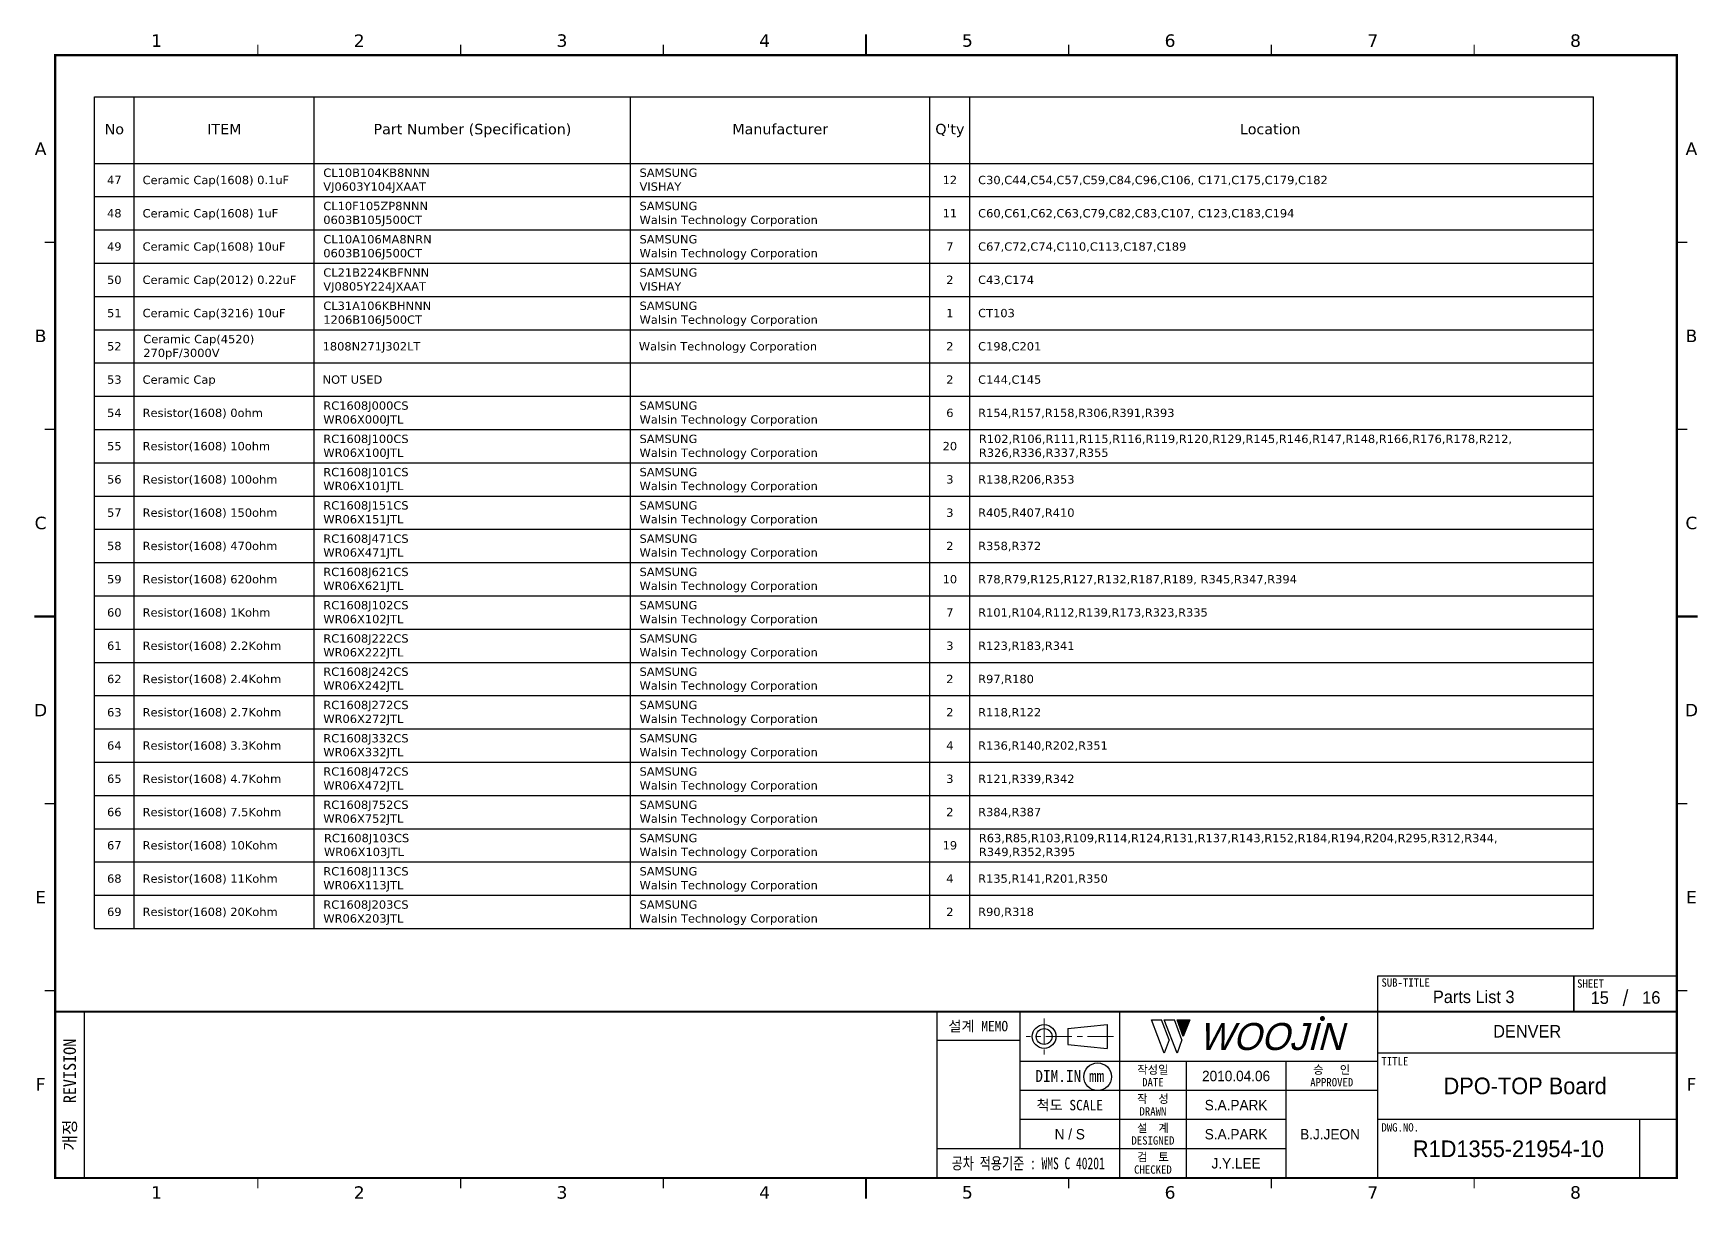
# Model space of a CAD drawing. Extents: x -695 to 953, y -753 to 181.
# Drawn here: x 24.3 to 424.8, y -753.5 to -473 of the extents above; entities that cross this region are included whole.
import ezdxf
from ezdxf.enums import TextEntityAlignment as Align

# ---------------------------------------------------------------- set-up
doc = ezdxf.new("R2010")
doc.units = 0
doc.header["$LTSCALE"] = 5
doc.header["$MEASUREMENT"] = 0
doc.linetypes.add('CENTER', pattern=[2, 1.25, -0.25, 0.25, -0.25])
doc.layers.get('0').update_dxf_attribs({"linetype": 'CONTINUOUS', "lineweight": 25})
doc.layers.add('2', color=2, linetype='CENTER', lineweight=13)
doc.layers.add('4', color=4, linetype='CONTINUOUS', lineweight=18)
for name, color, linetype in [('SHEET', 3, 'CONTINUOUS'), ('문자', 4, 'CONTINUOUS'), ('테두리', 3, 'CONTINUOUS')]:
    doc.layers.add(name, color=color, linetype=linetype)
doc.styles.add('MARK', font='ARLRDBD.TTF')
doc.styles.get("Standard").update_dxf_attribs({"font": 'verdana.ttf'})
doc.styles.add('굴림', font='')
doc.styles.add('굴림체', font='')
doc.styles.get('굴림').set_extended_font_data('Gulim')
doc.styles.get('굴림체').set_extended_font_data('GulimChe')

# ---------------------------------------------------------------- blocks, each defined once
blk = doc.blocks.new('B')
at = {"layer": '문자'}
blk.add_hatch(color=256, dxfattribs=at).paths.add_polyline_path([(13.79, 10), (15.31, 6), (16.84, 10)])
at = {"color": 4, "const_width": 0.6}
blk.add_lwpolyline([(48.46, 10.32, 1), (49.06, 10.32, 1)], format="xyb", close=True, dxfattribs=at)
at = {"layer": '문자'}
for p, q in [((10.73, 2), (7.68, 10)), ((7.68, 10), (10.09, 10)), ((11.94, 5.16), (10.09, 10)), ((10.73, 10), (13.15, 10)), ((13.79, 2), (10.73, 10)), ((14.99, 5.16), (13.15, 10)), ((13.79, 10), (16.84, 10)), ((15.31, 6), (13.79, 10)), ((16.84, 10), (15.31, 6)), ((11.94, 5.16), (10.73, 2)), ((14.99, 5.16), (13.79, 2))]:
    blk.add_line(p, q, dxfattribs=at)
at = {"layer": '문자', "style": 'MARK', "oblique": 15}
blk.add_text('WOOJIN', height=6.5, dxfattribs=at).set_placement((36.4, 6), align=Align.MIDDLE_CENTER)
blk = doc.blocks.new('C')
blk.add_line((15, 285), (15, 285))
at = {"layer": '2'}
for p, q in [((252.83, 53.35), (252.83, 44.65)), ((269.53, 49), (248.48, 49))]:
    blk.add_line(p, q, dxfattribs=at)
at = {"layer": 'SHEET'}
for p, q in [((393.14, 60.3), (392.07, 56.28)), ((22, 55), (22, 15)), ((227, 55), (227, 15)), ((247, 55), (247, 22)), ((271, 55), (271, 15)), ((271, 55), (271, 15)), ((333, 55), (333, 15)), ((247, 48), (227, 48)), ((405, 45), (333, 45)), ((333, 43), (247, 43)), ((287, 43), (287, 15)), ((311, 43), (311, 15)), ((333, 36), (247, 36)), ((311, 29), (247, 29)), ((405, 29), (333, 29)), ((396, 29), (396, 15)), ((311, 22), (227, 22))]:
    blk.add_line(p, q, dxfattribs=at)
at = {"layer": 'SHEET', "color": 4}
for p, q in [((258.53, 50.9), (268.03, 51.85)), ((258.53, 50.9), (258.53, 47.1)), ((268.03, 51.85), (268.03, 46.15)), ((258.53, 47.1), (268.03, 46.15))]:
    blk.add_line(p, q, dxfattribs=at)
at = {"layer": 'SHEET'}
for points in [[(333, 55), (380.19, 55), (380.19, 63.49), (333, 63.49)], [(380.19, 55), (405, 55), (405, 63.49), (380.19, 63.49)]]:
    blk.add_lwpolyline(points, close=True, dxfattribs=at)
at = {"layer": 'SHEET', "color": 4}
for radius in [2.85, 1.9]:
    blk.add_circle((252.83, 49), radius, dxfattribs=at)
at = {"layer": 'SHEET'}
blk.add_circle((265.7, 39.32), 3.32, dxfattribs=at)
at = {"layer": '테두리'}
blk.add_line((405, 285), (405, 15), dxfattribs=at)
for points, const_width in [([(210, 290), (210, 285)], 0.5), ([(15, 285), (15, 15), (405, 15), (405, 285), (15, 285)], 0.5), ([(63.75, 287.5), (63.75, 285)], 0.3), ([(112.5, 287.5), (112.5, 285)], 0.3), ([(161.25, 287.5), (161.25, 285)], 0.3), ([(258.75, 287.5), (258.75, 285)], 0.3), ([(307.5, 287.5), (307.5, 285)], 0.3), ([(356.25, 287.5), (356.25, 285)], 0.3), ([(12.5, 240), (15, 240)], 0.3), ([(407.5, 240), (405, 240)], 0.3), ([(12.5, 195), (15, 195)], 0.3), ([(407.5, 195), (405, 195)], 0.3), ([(10, 150), (15, 150)], 0.5), ([(410, 150), (405, 150)], 0.5), ([(12.5, 105), (15, 105)], 0.3), ([(407.5, 105), (405, 105)], 0.3), ([(12.5, 60), (15, 60)], 0.3), ([(407.5, 60), (405, 60)], 0.3), ([(15, 55), (405, 55)], 0.5), ([(63.75, 12.5), (63.75, 15)], 0.3), ([(112.5, 12.5), (112.5, 15)], 0.3), ([(161.25, 12.5), (161.25, 15)], 0.3), ([(210, 10), (210, 15)], 0.5), ([(258.75, 12.5), (258.75, 15)], 0.3), ([(307.5, 12.5), (307.5, 15)], 0.3), ([(356.25, 12.5), (356.25, 15)], 0.3)]:
    blk.add_lwpolyline(points, dxfattribs=dict(at, const_width=const_width))
blk.add_blockref('B', (271, 43))
at = {"layer": '문자'}
for s, p in [('1', (39.38, 288.5)), ('2', (88.12, 288.5)), ('3', (136.88, 288.5)), ('4', (185.62, 288.5)), ('5', (234.38, 288.5)), ('6', (283.12, 288.5)), ('7', (331.88, 288.5)), ('8', (380.62, 288.5)), ('A', (11.5, 262.5)), ('A', (408.5, 262.5)), ('B', (11.5, 217.5)), ('B', (408.5, 217.5)), ('C', (11.5, 172.5)), ('C', (408.5, 172.5)), ('D', (11.5, 127.5)), ('D', (408.5, 127.5)), ('E', (11.5, 82.5)), ('E', (408.5, 82.5)), ('F', (11.5, 37.5)), ('F', (408.5, 37.5)), ('1', (39.38, 11.5)), ('2', (88.12, 11.5)), ('3', (136.88, 11.5)), ('4', (185.62, 11.5)), ('5', (234.38, 11.5)), ('6', (283.12, 11.5)), ('7', (331.88, 11.5)), ('8', (380.62, 11.5))]:
    blk.add_text(s, height=3, dxfattribs=at).set_placement(p, align=Align.MIDDLE)
at = {"layer": '문자', "style": '굴림체'}
for s, height, p in [('SUB-TITLE', 2, (339.77, 61.98)), ('SHEET', 2, (384.24, 61.74)), ('설계 MEMO', 2.5, (237, 51.5)), ('DIM.IN mm', 2.85, (259, 39.5)), ('작성일', 2, (279, 41)), ('승   인', 2, (322, 41)), ('DATE', 2, (279, 38)), ('APPROVED', 2, (322, 38)), ('척도 SCALE', 2.5, (259, 32.5)), ('작  성', 2, (279, 34)), ('설  계', 2, (279, 27)), ('DRAWN', 2, (279, 31)), ('DESIGNED', 2, (279, 24)), ('검  토', 2, (279, 20)), ('CHECKED', 2, (279, 17))]:
    blk.add_text(s, height=height, dxfattribs=at).set_placement(p, align=Align.MIDDLE_CENTER)
blk.add_text('개정  REVISION', height=3, rotation=90, dxfattribs=at).set_placement((18.5, 35), align=Align.MIDDLE_CENTER)
for s, p in [('TITLE', (333.95, 42.05)), ('DWG.NO.', (333.95, 26.15))]:
    blk.add_text(s, height=2, dxfattribs=at).set_placement(p)
at = {"layer": '문자', "style": '굴림체', "width": 0.75}
blk.add_text('공차 적용기준 : WMS C 40201', height=2.85, dxfattribs=at).set_placement((249, 18.5), align=Align.MIDDLE_CENTER)

msp = doc.modelspace()

# ---------------------------------------------------------------- linework, layer by layer
for p, q in [((39, -488.27), (399.54, -488.27)), ((39, -688.27), (39, -488.27)), ((48.6, -688.27), (48.6, -488.27)), ((91.89, -688.27), (91.89, -488.27)), ((167.94, -688.27), (167.94, -488.27)), ((239.94, -688.27), (239.94, -488.27)), ((249.54, -688.27), (249.54, -488.27)), ((399.54, -688.27), (399.54, -488.27)), ((39, -504.27), (399.54, -504.27)), ((39, -512.27), (399.54, -512.27)), ((39, -520.27), (399.54, -520.27)), ((39, -528.27), (399.54, -528.27)), ((39, -536.27), (399.54, -536.27)), ((39, -544.27), (399.54, -544.27)), ((39, -552.27), (399.54, -552.27)), ((39, -560.27), (399.54, -560.27)), ((39, -568.27), (399.54, -568.27)), ((39, -576.27), (399.54, -576.27)), ((39, -584.27), (399.54, -584.27)), ((39, -592.27), (399.54, -592.27)), ((39, -600.27), (399.54, -600.27)), ((39, -608.27), (399.54, -608.27)), ((39, -616.27), (399.54, -616.27)), ((39, -624.27), (399.54, -624.27)), ((39, -632.27), (399.54, -632.27)), ((39, -640.27), (399.54, -640.27)), ((39, -648.27), (399.54, -648.27)), ((39, -656.27), (399.54, -656.27)), ((39, -664.27), (399.54, -664.27)), ((39, -672.27), (399.54, -672.27)), ((39, -680.27), (399.54, -680.27)), ((39, -688.27), (399.54, -688.27))]:
    msp.add_line(p, q)

# ---------------------------------------------------------------- block references
msp.add_blockref('C', (14.57, -763.25))

# ---------------------------------------------------------------- texts
for s, height, p in [('No', 2.5, (43.8, -497.27)), ('ITEM', 2.5, (70.25, -497.27)), ('Part Number^J(Specification)', 2.5, (129.92, -497.27)), ('Manufacturer', 2.5, (203.94, -497.27)), ("Q'ty", 2.5, (244.74, -497.27)), ('Location', 2.5, (321.75, -497.27)), ('47', 2, (43.8, -509.27)), ('12', 2, (244.74, -509.27)), ('48', 2, (43.8, -517.27)), ('11', 2, (244.74, -517.27)), ('49', 2, (43.8, -525.27)), ('7', 2, (244.74, -525.27)), ('50', 2, (43.8, -533.27)), ('2', 2, (244.74, -533.27)), ('51', 2, (43.8, -541.27)), ('1', 2, (244.74, -541.27)), ('52', 2, (43.8, -549.27)), ('2', 2, (244.74, -549.27)), ('53', 2, (43.8, -557.27)), ('2', 2, (244.74, -557.27)), ('54', 2, (43.8, -565.27)), ('6', 2, (244.74, -565.27)), ('55', 2, (43.8, -573.27)), ('20', 2, (244.74, -573.27)), ('56', 2, (43.8, -581.27)), ('3', 2, (244.74, -581.27)), ('57', 2, (43.8, -589.27)), ('3', 2, (244.74, -589.27)), ('58', 2, (43.8, -597.27)), ('2', 2, (244.74, -597.27)), ('59', 2, (43.8, -605.27)), ('10', 2, (244.74, -605.27)), ('60', 2, (43.8, -613.27)), ('7', 2, (244.74, -613.27)), ('61', 2, (43.8, -621.27)), ('3', 2, (244.74, -621.27)), ('62', 2, (43.8, -629.27)), ('2', 2, (244.74, -629.27)), ('63', 2, (43.8, -637.27)), ('2', 2, (244.74, -637.27)), ('64', 2, (43.8, -645.27)), ('4', 2, (244.74, -645.27)), ('65', 2, (43.8, -653.27)), ('3', 2, (244.74, -653.27)), ('66', 2, (43.8, -661.27)), ('2', 2, (244.74, -661.27)), ('67', 2, (43.8, -669.27)), ('19', 2, (244.74, -669.27)), ('68', 2, (43.8, -677.27)), ('4', 2, (244.74, -677.27)), ('69', 2, (43.8, -685.27)), ('2', 2, (244.74, -685.27))]:
    msp.add_text(s, height=height).set_placement(p, align=Align.CENTER)
for s, p in [('Ceramic Cap(1608)^J0.1uF', (50.6, -509.27)), ('C30,C44,C54,C57,C59,C84,C96,C106,^JC171,C175,C179,C182', (251.54, -509.27)), ('Ceramic Cap(1608)^J1uF', (50.6, -517.27)), ('C60,C61,C62,C63,C79,C82,C83,C107,^JC123,C183,C194', (251.54, -517.27)), ('Ceramic Cap(1608)^J10uF', (50.6, -525.27)), ('C67,C72,C74,C110,C113,C187,C189', (251.54, -525.27)), ('Ceramic Cap(2012)^J0.22uF', (50.6, -533.27)), ('C43,C174', (251.54, -533.27)), ('Ceramic Cap(3216)^J10uF', (50.6, -541.27)), ('CT103', (251.54, -541.27)), ('1808N271J302LT', (93.89, -549.27)), ('Walsin Technology Corporation', (169.94, -549.27)), ('C198,C201', (251.54, -549.27)), ('Ceramic Cap', (50.6, -557.27)), ('NOT USED', (93.89, -557.27)), ('C144,C145', (251.54, -557.27)), ('Resistor(1608)^J0ohm', (50.6, -565.27)), ('R154,R157,R158,R306,R391,R393', (251.54, -565.27)), ('Resistor(1608)^J10ohm', (50.6, -573.27)), ('Resistor(1608)^J100ohm', (50.6, -581.27)), ('R138,R206,R353', (251.54, -581.27)), ('Resistor(1608)^J150ohm', (50.6, -589.27)), ('R405,R407,R410', (251.54, -589.27)), ('Resistor(1608)^J470ohm', (50.6, -597.27)), ('R358,R372', (251.54, -597.27)), ('Resistor(1608)^J620ohm', (50.6, -605.27)), ('R78,R79,R125,R127,R132,R187,R189,^JR345,R347,R394', (251.54, -605.27)), ('Resistor(1608)^J1Kohm', (50.6, -613.27)), ('R101,R104,R112,R139,R173,R323,R335', (251.54, -613.27)), ('Resistor(1608)^J2.2Kohm', (50.6, -621.27)), ('R123,R183,R341', (251.54, -621.27)), ('Resistor(1608)^J2.4Kohm', (50.6, -629.27)), ('R97,R180', (251.54, -629.27)), ('Resistor(1608)^J2.7Kohm', (50.6, -637.27)), ('R118,R122', (251.54, -637.27)), ('Resistor(1608)^J3.3Kohm', (50.6, -645.27)), ('R136,R140,R202,R351', (251.54, -645.27)), ('Resistor(1608)^J4.7Kohm', (50.6, -653.27)), ('R121,R339,R342', (251.54, -653.27)), ('Resistor(1608)^J7.5Kohm', (50.6, -661.27)), ('R384,R387', (251.54, -661.27)), ('Resistor(1608)^J10Kohm', (50.6, -669.27)), ('Resistor(1608)^J11Kohm', (50.6, -677.27)), ('R135,R141,R201,R350', (251.54, -677.27)), ('Resistor(1608)^J20Kohm', (50.6, -685.27)), ('R90,R318', (251.54, -685.27))]:
    msp.add_text(s, height=2).set_placement(p)
at = {"color": 4, "style": '굴림'}
for s, p in [('2010.04.06', (313.57, -723.75)), ('S.A.PARK', (313.57, -730.75)), ('S.A.PARK', (313.57, -737.75)), ('B.J.JEON', (336.16, -737.75)), ('J.Y.LEE', (313.57, -744.75))]:
    msp.add_text(s, height=2.5, dxfattribs=at).set_placement(p, align=Align.MIDDLE_CENTER)
at = {"char_height": 2, "attachment_point": 1}
for s, insert, width in [('CL10B104KB8NNN^JVJ0603Y104JXAAT', (94.06, -505.52), 54.1142), ('SAMSUNG^JVISHAY', (170.11, -505.52), 27.3768), ('CL10F105ZP8NNN^J0603B105J500CT', (94.06, -513.52), 52.1451), ('SAMSUNG^JWalsin Technology Corporation', (170.11, -513.52), 59.4856), ('CL10A106MA8NRN^J0603B106J500CT', (94.06, -521.52), 52.955), ('SAMSUNG^JWalsin Technology Corporation', (170.11, -521.52), 59.4856), ('CL21B224KBFNNN^JVJ0805Y224JXAAT', (94.06, -529.52), 53.9463), ('SAMSUNG^JVISHAY', (170.11, -529.52), 27.3768), ('CL31A106KBHNNN^J1206B106J500CT', (94.06, -537.52), 53.0114), ('SAMSUNG^JWalsin Technology Corporation', (170.11, -537.52), 59.4856), ('Ceramic Cap(4520)^J270pF/3000V', (50.77, -545.52), 48.2901), ('RC1608J000CS^JWR06X000JTL', (94.06, -561.52), 43.5299), ('SAMSUNG^JWalsin Technology Corporation', (170.11, -561.52), 59.4856), ('RC1608J100CS^JWR06X100JTL', (94.06, -569.52), 43.5299), ('SAMSUNG^JWalsin Technology Corporation', (170.11, -569.52), 59.4856), ('R102,R106,R111,R115,R116,R119,R120,R129,R145,R146,R147,R148,R166,R176,R178,R212,\\PR326,R336,R337,R355', (251.71, -569.52), 164.6635), ('RC1608J101CS^JWR06X101JTL', (94.06, -577.52), 43.5299), ('SAMSUNG^JWalsin Technology Corporation', (170.11, -577.52), 59.4856), ('RC1608J151CS^JWR06X151JTL', (94.06, -585.52), 43.5299), ('SAMSUNG^JWalsin Technology Corporation', (170.11, -585.52), 59.4856), ('RC1608J471CS^JWR06X471JTL', (94.06, -593.52), 43.5299), ('SAMSUNG^JWalsin Technology Corporation', (170.11, -593.52), 59.4856), ('RC1608J621CS^JWR06X621JTL', (94.06, -601.52), 43.5299), ('SAMSUNG^JWalsin Technology Corporation', (170.11, -601.52), 59.4856), ('RC1608J102CS^JWR06X102JTL', (94.06, -609.52), 43.5299), ('SAMSUNG^JWalsin Technology Corporation', (170.11, -609.52), 59.4856), ('RC1608J222CS^JWR06X222JTL', (94.06, -617.52), 43.5299), ('SAMSUNG^JWalsin Technology Corporation', (170.11, -617.52), 59.4856), ('RC1608J242CS^JWR06X242JTL', (94.06, -625.52), 43.5299), ('SAMSUNG^JWalsin Technology Corporation', (170.11, -625.52), 59.4856), ('RC1608J272CS^JWR06X272JTL', (94.06, -633.52), 43.5299), ('SAMSUNG^JWalsin Technology Corporation', (170.11, -633.52), 59.4856), ('RC1608J332CS^JWR06X332JTL', (94.06, -641.52), 43.5299), ('SAMSUNG^JWalsin Technology Corporation', (170.11, -641.52), 59.4856), ('RC1608J472CS^JWR06X472JTL', (94.06, -649.52), 43.5299), ('SAMSUNG^JWalsin Technology Corporation', (170.11, -649.52), 59.4856), ('RC1608J752CS^JWR06X752JTL', (94.06, -657.52), 43.5299), ('SAMSUNG^JWalsin Technology Corporation', (170.11, -657.52), 59.4856), ('RC1608J103CS^JWR06X103JTL', (94.21, -665.52), 43.5299), ('SAMSUNG^JWalsin Technology Corporation', (170.11, -665.52), 59.4856), ('R63,R85,R103,R109,R114,R124,R131,R137,R143,R152,R184,R194,R204,R295,R312,R344,\\PR349,R352,R395', (251.71, -665.52), 153.006), ('RC1608J113CS^JWR06X113JTL', (94.06, -673.52), 43.5299), ('SAMSUNG^JWalsin Technology Corporation', (170.11, -673.52), 59.4856), ('RC1608J203CS^JWR06X203JTL', (94.06, -681.52), 43.5299), ('SAMSUNG^JWalsin Technology Corporation', (170.11, -681.52), 59.4856)]:
    msp.add_mtext(s, dxfattribs=dict(at, insert=insert, width=width))
at = {"layer": '4', "style": '굴림'}
for s, p in [('Parts List 3', (370.72, -704.71)), ('15', (401.03, -704.92)), ('16', (413.42, -704.86)), ('DENVER', (383.57, -713))]:
    msp.add_text(s, height=3, dxfattribs=at).set_placement(p, align=Align.MIDDLE_CENTER)
at = {"layer": '문자', "style": '굴림'}
for s, height, p in [('DPO-TOP Board', 4, (383.09, -726.13)), ('N / S', 2.5, (273.57, -737.75)), ('R1D1355-21954-10', 4, (379.07, -741.25))]:
    msp.add_text(s, height=height, dxfattribs=at).set_placement(p, align=Align.MIDDLE_CENTER)

doc.saveas('drawing.dxf')
